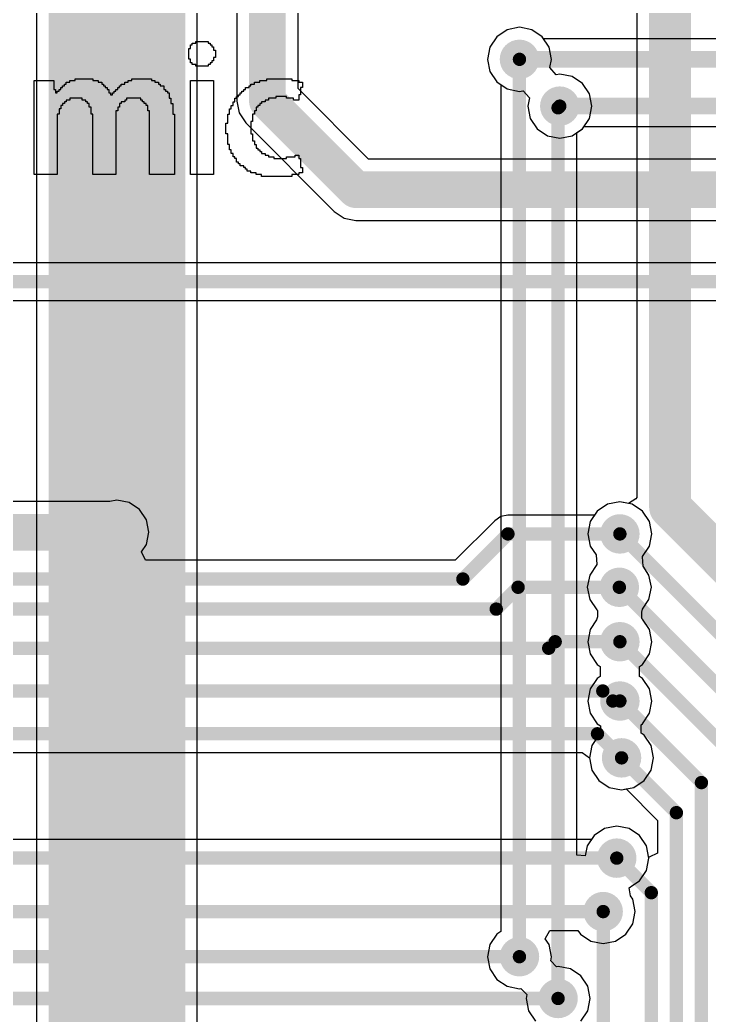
# Model space of a CAD drawing. Header units: millimetres. Extents: x -0.29 to 3.46, y -0.11 to 2.46.
# Drawn here: x 2.026 to 2.438, y 1.22 to 1.816 of the extents above; entities that cross this region are included whole.
import ezdxf

# ---------------------------------------------------------------- set-up
doc = ezdxf.new("R2010")
doc.units = ezdxf.units.MM
doc.header["$MEASUREMENT"] = 0
for name, color, linetype in [('BottomLayer', 5, 'Continuous'), ('TopLayer', 1, 'Continuous'), ('TopOverlay', 2, 'Continuous'), ('ViaHoleLayer', 16, 'Continuous')]:
    doc.layers.add(name, color=color, linetype=linetype)

msp = doc.modelspace()

# ---------------------------------------------------------------- hatches: boundary and pattern name
at = {"layer": 'BottomLayer'}
h = msp.add_hatch(color=5, dxfattribs=at)
edge = h.paths.add_edge_path()
edge.add_arc((2.32488, 1.792), 0.01181, 0, 360)
h = msp.add_hatch(color=5, dxfattribs=at)
edge = h.paths.add_edge_path()
edge.add_arc((2.349, 1.764), 0.01181, 0, 360)
h = msp.add_hatch(color=5, dxfattribs=at)
edge = h.paths.add_edge_path()
edge.add_arc((2.0839, 1.509), 0.01181, 0, 360)
h = msp.add_hatch(color=5, dxfattribs=at)
edge = h.paths.add_edge_path()
edge.add_arc((2.385, 1.508), 0.01181, 0, 360)
h = msp.add_hatch(color=5, dxfattribs=at)
edge = h.paths.add_edge_path()
edge.add_arc((2.38467, 1.47607), 0.01181, 0, 360)
h = msp.add_hatch(color=5, dxfattribs=at)
edge = h.paths.add_edge_path()
edge.add_arc((2.385, 1.44349), 0.01181, 0, 360)
h = msp.add_hatch(color=5, dxfattribs=at)
edge = h.paths.add_edge_path()
edge.add_arc((2.385, 1.408), 0.01181, 0, 360)
h = msp.add_hatch(color=5, dxfattribs=at)
edge = h.paths.add_edge_path()
edge.add_arc((2.386, 1.374), 0.01181, 0, 360)
h = msp.add_hatch(color=5, dxfattribs=at)
edge = h.paths.add_edge_path()
edge.add_arc((2.38313, 1.31399), 0.01181, 0, 360)
h = msp.add_hatch(color=5, dxfattribs=at)
edge = h.paths.add_edge_path()
edge.add_arc((2.375, 1.282), 0.01181, 0, 360)
h = msp.add_hatch(color=5, dxfattribs=at)
edge = h.paths.add_edge_path()
edge.add_arc((2.32488, 1.255), 0.01181, 0, 360)
h = msp.add_hatch(color=5, dxfattribs=at)
edge = h.paths.add_edge_path()
edge.add_arc((2.348, 1.23), 0.01181, 0, 360)
at = {"layer": 'TopLayer'}
msp.add_hatch(color=1, dxfattribs=at).paths.add_polyline_path([(2.043, 0.619), (2.12481, 0.619), (2.12481, 1.85), (2.043, 1.85)])
h = msp.add_hatch(color=1, dxfattribs=at)
edge = h.paths.add_edge_path()
edge.add_arc((2.32488, 1.792), 0.01181, 0, 360)
h = msp.add_hatch(color=1, dxfattribs=at)
edge = h.paths.add_edge_path()
edge.add_arc((2.349, 1.764), 0.01181, 0, 360)
h = msp.add_hatch(color=1, dxfattribs=at)
edge = h.paths.add_edge_path()
edge.add_arc((2.0839, 1.509), 0.01181, 0, 360)
h = msp.add_hatch(color=1, dxfattribs=at)
edge = h.paths.add_edge_path()
edge.add_arc((2.385, 1.508), 0.01181, 0, 360)
h = msp.add_hatch(color=1, dxfattribs=at)
edge = h.paths.add_edge_path()
edge.add_arc((2.38467, 1.47607), 0.01181, 0, 360)
h = msp.add_hatch(color=1, dxfattribs=at)
edge = h.paths.add_edge_path()
edge.add_arc((2.385, 1.44349), 0.01181, 0, 360)
h = msp.add_hatch(color=1, dxfattribs=at)
edge = h.paths.add_edge_path()
edge.add_arc((2.385, 1.408), 0.01181, 0, 360)
h = msp.add_hatch(color=1, dxfattribs=at)
edge = h.paths.add_edge_path()
edge.add_arc((2.386, 1.374), 0.01181, 0, 360)
h = msp.add_hatch(color=1, dxfattribs=at)
edge = h.paths.add_edge_path()
edge.add_arc((2.38313, 1.31399), 0.01181, 0, 360)
h = msp.add_hatch(color=1, dxfattribs=at)
edge = h.paths.add_edge_path()
edge.add_arc((2.375, 1.282), 0.01181, 0, 360)
h = msp.add_hatch(color=1, dxfattribs=at)
edge = h.paths.add_edge_path()
edge.add_arc((2.32488, 1.255), 0.01181, 0, 360)
h = msp.add_hatch(color=1, dxfattribs=at)
edge = h.paths.add_edge_path()
edge.add_arc((2.348, 1.23), 0.01181, 0, 360)
at = {"layer": 'ViaHoleLayer'}
h = msp.add_hatch(color=16, dxfattribs=at)
edge = h.paths.add_edge_path()
edge.add_arc((2.32488, 1.792), 0.00591, 0, 360)
h = msp.add_hatch(color=16, dxfattribs=at)
edge = h.paths.add_edge_path()
edge.add_arc((2.349, 1.764), 0.00591, 0, 360)
h = msp.add_hatch(color=16, dxfattribs=at)
edge = h.paths.add_edge_path()
edge.add_arc((2.0839, 1.509), 0.00591, 0, 360)
h = msp.add_hatch(color=16, dxfattribs=at)
edge = h.paths.add_edge_path()
edge.add_arc((2.385, 1.508), 0.00591, 0, 360)
h = msp.add_hatch(color=16, dxfattribs=at)
edge = h.paths.add_edge_path()
edge.add_arc((2.38467, 1.47607), 0.00591, 0, 360)
h = msp.add_hatch(color=16, dxfattribs=at)
edge = h.paths.add_edge_path()
edge.add_arc((2.385, 1.44349), 0.00591, 0, 360)
h = msp.add_hatch(color=16, dxfattribs=at)
edge = h.paths.add_edge_path()
edge.add_arc((2.385, 1.408), 0.00591, 0, 360)
h = msp.add_hatch(color=16, dxfattribs=at)
edge = h.paths.add_edge_path()
edge.add_arc((2.386, 1.374), 0.00591, 0, 360)
h = msp.add_hatch(color=16, dxfattribs=at)
edge = h.paths.add_edge_path()
edge.add_arc((2.38313, 1.31399), 0.00591, 0, 360)
h = msp.add_hatch(color=16, dxfattribs=at)
edge = h.paths.add_edge_path()
edge.add_arc((2.375, 1.282), 0.00591, 0, 360)
h = msp.add_hatch(color=16, dxfattribs=at)
edge = h.paths.add_edge_path()
edge.add_arc((2.32488, 1.255), 0.00591, 0, 360)
h = msp.add_hatch(color=16, dxfattribs=at)
edge = h.paths.add_edge_path()
edge.add_arc((2.348, 1.23), 0.00591, 0, 360)

# ---------------------------------------------------------------- linework, layer by layer
at = {"layer": 'BottomLayer'}
for p, q in [((2.19235, 1.7746), (2.19235, 1.847)), ((2.15565, 1.8394), (2.15565, 1.767)), ((2.32488, 1.81118), (2.31754, 1.80972)), ((2.33222, 1.80972), (2.32488, 1.81118)), ((2.31132, 1.80556), (2.30716, 1.79934)), ((2.31754, 1.80972), (2.31132, 1.80556)), ((2.33844, 1.80556), (2.33222, 1.80972)), ((2.33933, 1.80424), (2.33844, 1.80556)), ((2.30716, 1.79934), (2.3057, 1.792)), ((3.20352, 1.80424), (2.33933, 1.80424)), ((2.3057, 1.792), (2.30716, 1.78466)), ((2.30716, 1.78466), (2.31132, 1.77844)), ((2.31132, 1.77844), (2.31754, 1.77428)), ((2.2346, 1.73235), (2.19235, 1.7746)), ((2.31754, 1.77428), (2.32488, 1.77282)), ((2.32488, 1.77282), (2.32695, 1.77323)), ((2.32695, 1.77323), (2.32704, 1.77319)), ((2.32704, 1.77319), (2.3308, 1.7689)), ((2.3308, 1.7689), (2.32982, 1.764)), ((2.15565, 1.767), (2.15704, 1.75998)), ((2.32982, 1.764), (2.33128, 1.75666)), ((2.15704, 1.75998), (2.16102, 1.75402)), ((2.16102, 1.75402), (2.21402, 1.70102)), ((2.33128, 1.75666), (2.33544, 1.75044)), ((2.36256, 1.75044), (2.36345, 1.75176)), ((2.36345, 1.75176), (3.18193, 1.75176)), ((2.33544, 1.75044), (2.34166, 1.74628)), ((2.34166, 1.74628), (2.349, 1.74482)), ((2.349, 1.74482), (2.35634, 1.74628)), ((2.35634, 1.74628), (2.36256, 1.75044)), ((2.982, 1.73235), (2.2346, 1.73235)), ((2.21402, 1.70102), (2.21998, 1.69704)), ((2.21998, 1.69704), (2.227, 1.69565)), ((2.227, 1.69565), (2.9744, 1.69565)), ((2.704, 1.67022), (1.50843, 1.67022)), ((1.41532, 1.64778), (2.69935, 1.64778)), ((2.07974, 1.52735), (1.29116, 1.52735)), ((2.0839, 1.52818), (2.07974, 1.52735)), ((2.09124, 1.52672), (2.0839, 1.52818)), ((2.09746, 1.52256), (2.09124, 1.52672)), ((2.37766, 1.52572), (2.37144, 1.52156)), ((2.385, 1.52718), (2.37766, 1.52572)), ((2.39234, 1.52572), (2.385, 1.52718)), ((2.39856, 1.52156), (2.39234, 1.52572)), ((2.10162, 1.51634), (2.09746, 1.52256)), ((2.318, 1.51922), (2.31371, 1.51836)), ((2.36987, 1.51922), (2.318, 1.51922)), ((2.318, 1.51922), (2.318, 1.51922)), ((2.37144, 1.52156), (2.36987, 1.51922)), ((2.40272, 1.51534), (2.39856, 1.52156)), ((2.10308, 1.509), (2.10162, 1.51634)), ((2.31007, 1.51593), (2.28635, 1.49222)), ((2.31371, 1.51836), (2.31007, 1.51593)), ((2.31007, 1.51593), (2.31007, 1.51593)), ((2.40418, 1.508), (2.40272, 1.51534)), ((2.10162, 1.50166), (2.10308, 1.509)), ((2.40272, 1.50066), (2.40418, 1.508)), ((2.09865, 1.49722), (2.10162, 1.50166)), ((2.10095, 1.49222), (2.09865, 1.49722)), ((2.39856, 1.49444), (2.40272, 1.50066)), ((2.28635, 1.49222), (2.10095, 1.49222)), ((2.39849, 1.49439), (2.39856, 1.49444)), ((2.39889, 1.48865), (2.39849, 1.49439)), ((2.40239, 1.48341), (2.39889, 1.48865)), ((2.40385, 1.47607), (2.40239, 1.48341)), ((2.40239, 1.46873), (2.40385, 1.47607)), ((2.39859, 1.46304), (2.40239, 1.46873)), ((2.39805, 1.46123), (2.39859, 1.46304)), ((2.39805, 1.45739), (2.39805, 1.46123)), ((2.39856, 1.45705), (2.39805, 1.45739)), ((2.40272, 1.45083), (2.39856, 1.45705)), ((2.40418, 1.44349), (2.40272, 1.45083)), ((2.40272, 1.43615), (2.40418, 1.44349)), ((2.39856, 1.42992), (2.40272, 1.43615)), ((2.3968, 1.42875), (2.39856, 1.42992)), ((2.3968, 1.42274), (2.3968, 1.42875)), ((2.39856, 1.42156), (2.3968, 1.42274)), ((2.40272, 1.41534), (2.39856, 1.42156)), ((2.40418, 1.408), (2.40272, 1.41534)), ((2.40272, 1.40066), (2.40418, 1.408)), ((2.39856, 1.39444), (2.40272, 1.40066)), ((2.39766, 1.39383), (2.39856, 1.39444)), ((2.39766, 1.38883), (2.39766, 1.39383)), ((2.39956, 1.38756), (2.39766, 1.38883)), ((2.40372, 1.38134), (2.39956, 1.38756)), ((0.69513, 1.37719), (2.36236, 1.37719)), ((2.36236, 1.37719), (2.36682, 1.374)), ((2.40518, 1.374), (2.40372, 1.38134)), ((2.36682, 1.374), (2.36828, 1.36666)), ((2.40372, 1.36666), (2.40518, 1.374)), ((2.36828, 1.36666), (2.37244, 1.36044)), ((2.39956, 1.36044), (2.40372, 1.36666)), ((2.37244, 1.36044), (2.37866, 1.35628)), ((2.39334, 1.35628), (2.39956, 1.36044)), ((2.37866, 1.35628), (2.386, 1.35482)), ((2.386, 1.35482), (2.39334, 1.35628)), ((2.37579, 1.33171), (2.36957, 1.32755)), ((2.38313, 1.33317), (2.37579, 1.33171)), ((2.39047, 1.33171), (2.38313, 1.33317)), ((2.39669, 1.32755), (2.39047, 1.33171)), ((2.368, 1.3252), (0.71743, 1.3252)), ((2.36957, 1.32755), (2.368, 1.3252)), ((2.40085, 1.32133), (2.39669, 1.32755)), ((2.40231, 1.31399), (2.40085, 1.32133)), ((2.40085, 1.30665), (2.40231, 1.31399)), ((2.39669, 1.30043), (2.40085, 1.30665)), ((2.39267, 1.29774), (2.39669, 1.30043)), ((2.39047, 1.29627), (2.39267, 1.29774)), ((2.39138, 1.29135), (2.39047, 1.29627)), ((2.39272, 1.28934), (2.39138, 1.29135)), ((2.39418, 1.282), (2.39272, 1.28934)), ((2.39272, 1.27466), (2.39418, 1.282)), ((2.38856, 1.26844), (2.39272, 1.27466)), ((2.3403, 1.26578), (2.34297, 1.27078)), ((2.34297, 1.27078), (2.35987, 1.27078)), ((2.35987, 1.27078), (2.36144, 1.26844)), ((2.3426, 1.26234), (2.3403, 1.26578)), ((2.36144, 1.26844), (2.36766, 1.26428)), ((2.36766, 1.26428), (2.375, 1.26282)), ((2.375, 1.26282), (2.38234, 1.26428)), ((2.38234, 1.26428), (2.38856, 1.26844)), ((2.34406, 1.255), (2.3426, 1.26234)), ((2.34357, 1.25254), (2.34406, 1.255)), ((2.34711, 1.249), (2.34357, 1.25254)), ((2.348, 1.24918), (2.34711, 1.249)), ((2.35534, 1.24772), (2.348, 1.24918)), ((2.36156, 1.24356), (2.35534, 1.24772)), ((2.36572, 1.23734), (2.36156, 1.24356)), ((2.36718, 1.23), (2.36572, 1.23734)), ((2.36572, 1.22266), (2.36718, 1.23)), ((2.36156, 1.21644), (2.36572, 1.22266))]:
    msp.add_line(p, q, dxfattribs=at)
for points, const_width in [([(2.174, 1.767), (2.174, 1.847)], 0.022), ([(2.32488, 1.792), (3.20352, 1.792)], 0.01), ([(2.174, 1.767), (2.227, 1.714)], 0.022), ([(2.349, 1.764), (3.187, 1.764)], 0.01), ([(2.227, 1.714), (2.982, 1.714)], 0.022), ([(1.382, 1.659), (2.704, 1.659)], 0.008), ([(1.287, 1.509), (2.0839, 1.509)], 0.022), ([(2.291, 1.481), (2.318, 1.508)], 0.008), ([(2.318, 1.508), (2.385, 1.508)], 0.008), ([(0.376, 1.481), (2.291, 1.481)], 0.008), ([(2.311, 1.463), (2.32407, 1.47607)], 0.008), ([(2.32407, 1.47607), (2.38467, 1.47607)], 0.008), ([(0.63949, 1.463), (2.311, 1.463)], 0.008), ([(2.34238, 1.43959), (2.34627, 1.44349)], 0.008), ([(2.34627, 1.44349), (2.385, 1.44349)], 0.008), ([(0.67238, 1.43959), (2.34238, 1.43959)], 0.008), ([(0.67238, 1.414), (2.37477, 1.414)], 0.008), ([(2.37477, 1.414), (2.38077, 1.408)], 0.008), ([(2.38077, 1.408), (2.385, 1.408)], 0.008), ([(0.67238, 1.38841), (2.37159, 1.38841)], 0.008), ([(2.37159, 1.38841), (2.386, 1.374)], 0.008), ([(0.7023, 1.31399), (2.38313, 1.31399)], 0.008), ([(0.727, 1.282), (2.375, 1.282)], 0.008), ([(0.74981, 1.255), (2.32488, 1.255)], 0.008), ([(0.773, 1.23), (2.348, 1.23)], 0.008)]:
    msp.add_lwpolyline(points, dxfattribs=dict(at, const_width=const_width))
for points, const_width in [([(2.32238, 1.792, 1), (2.32738, 1.792, 1)], 0.005), ([(2.1685, 1.767, 1), (2.1795, 1.767, 1)], 0.011), ([(2.1685, 1.767, 1), (2.1795, 1.767, 1)], 0.011), ([(2.3465, 1.764, 1), (2.3515, 1.764, 1)], 0.005), ([(2.2215, 1.714, 1), (2.2325, 1.714, 1)], 0.011), ([(2.2215, 1.714, 1), (2.2325, 1.714, 1)], 0.011), ([(2.0784, 1.509, 1), (2.0894, 1.509, 1)], 0.011), ([(2.316, 1.508, 1), (2.32, 1.508, 1)], 0.004), ([(2.316, 1.508, 1), (2.32, 1.508, 1)], 0.004), ([(2.383, 1.508, 1), (2.387, 1.508, 1)], 0.004), ([(2.289, 1.481, 1), (2.293, 1.481, 1)], 0.004), ([(2.289, 1.481, 1), (2.293, 1.481, 1)], 0.004), ([(2.32207, 1.47607, 1), (2.32607, 1.47607, 1)], 0.004), ([(2.32207, 1.47607, 1), (2.32607, 1.47607, 1)], 0.004), ([(2.38267, 1.47607, 1), (2.38667, 1.47607, 1)], 0.004), ([(2.309, 1.463, 1), (2.313, 1.463, 1)], 0.004), ([(2.309, 1.463, 1), (2.313, 1.463, 1)], 0.004), ([(2.34427, 1.44349, 1), (2.34827, 1.44349, 1)], 0.004), ([(2.34427, 1.44349, 1), (2.34827, 1.44349, 1)], 0.004), ([(2.383, 1.44349, 1), (2.387, 1.44349, 1)], 0.004), ([(2.34038, 1.43959, 1), (2.34438, 1.43959, 1)], 0.004), ([(2.34038, 1.43959, 1), (2.34438, 1.43959, 1)], 0.004), ([(2.37277, 1.414, 1), (2.37677, 1.414, 1)], 0.004), ([(2.37277, 1.414, 1), (2.37677, 1.414, 1)], 0.004), ([(2.37877, 1.408, 1), (2.38277, 1.408, 1)], 0.004), ([(2.37877, 1.408, 1), (2.38277, 1.408, 1)], 0.004), ([(2.383, 1.408, 1), (2.387, 1.408, 1)], 0.004), ([(2.36959, 1.38841, 1), (2.37359, 1.38841, 1)], 0.004), ([(2.36959, 1.38841, 1), (2.37359, 1.38841, 1)], 0.004), ([(2.384, 1.374, 1), (2.388, 1.374, 1)], 0.004), ([(2.38113, 1.31399, 1), (2.38513, 1.31399, 1)], 0.004), ([(2.373, 1.282, 1), (2.377, 1.282, 1)], 0.004), ([(2.32288, 1.255, 1), (2.32688, 1.255, 1)], 0.004), ([(2.346, 1.23, 1), (2.35, 1.23, 1)], 0.004)]:
    msp.add_lwpolyline(points, format="xyb", close=True, dxfattribs=dict(at, const_width=const_width))
at = {"layer": 'TopLayer'}
for p, q in [((2.39512, 1.88476), (2.39512, 1.52988)), ((2.03586, 1.85), (2.03586, 0.65714)), ((2.13195, 0.927), (2.13195, 1.85)), ((2.32488, 1.81118), (2.31754, 1.80972)), ((2.33222, 1.80972), (2.32488, 1.81118)), ((2.31132, 1.80556), (2.30716, 1.79934)), ((2.31754, 1.80972), (2.31132, 1.80556)), ((2.33844, 1.80556), (2.33222, 1.80972)), ((2.3426, 1.79934), (2.33844, 1.80556)), ((2.30716, 1.79934), (2.3057, 1.792)), ((2.34406, 1.792), (2.3426, 1.79934)), ((2.3057, 1.792), (2.30716, 1.78466)), ((2.34309, 1.7871), (2.34406, 1.792)), ((2.34684, 1.78281), (2.34309, 1.7871)), ((2.30716, 1.78466), (2.31132, 1.77844)), ((2.34693, 1.78277), (2.34684, 1.78281)), ((2.349, 1.78318), (2.34693, 1.78277)), ((2.35634, 1.78172), (2.349, 1.78318)), ((2.36256, 1.77756), (2.35634, 1.78172)), ((2.31132, 1.77844), (2.31367, 1.77687)), ((2.31367, 1.77687), (2.31367, 1.27013)), ((2.36672, 1.77134), (2.36256, 1.77756)), ((2.36818, 1.764), (2.36672, 1.77134)), ((2.36672, 1.75666), (2.36818, 1.764)), ((2.36256, 1.75044), (2.36672, 1.75666)), ((2.35922, 1.7482), (2.36256, 1.75044)), ((2.35922, 1.31581), (2.35922, 1.7482)), ((2.37766, 1.52572), (2.37144, 1.52156)), ((2.385, 1.52718), (2.37766, 1.52572)), ((2.39012, 1.52616), (2.385, 1.52718)), ((2.39458, 1.52907), (2.39012, 1.52616)), ((2.39512, 1.52988), (2.39458, 1.52907)), ((2.37144, 1.52156), (2.36728, 1.51534)), ((2.36728, 1.51534), (2.36582, 1.508)), ((2.36582, 1.508), (2.36728, 1.50066)), ((2.36728, 1.50066), (2.37078, 1.49542)), ((2.37078, 1.49542), (2.37118, 1.48968)), ((2.37111, 1.48963), (2.36695, 1.48341)), ((2.37118, 1.48968), (2.37111, 1.48963)), ((2.36695, 1.48341), (2.36549, 1.47607)), ((2.36549, 1.47607), (2.36695, 1.46873)), ((2.36695, 1.46873), (2.37111, 1.46251)), ((2.37111, 1.46251), (2.37162, 1.46217)), ((2.37162, 1.46217), (2.37162, 1.45833)), ((2.37108, 1.45651), (2.36728, 1.45083)), ((2.37162, 1.45833), (2.37108, 1.45651)), ((2.36728, 1.45083), (2.36582, 1.44349)), ((2.36582, 1.44349), (2.36728, 1.43615)), ((2.36728, 1.43615), (2.37144, 1.42992)), ((2.37144, 1.42992), (2.3732, 1.42875)), ((2.3732, 1.42875), (2.3732, 1.42274)), ((2.37144, 1.42156), (2.36728, 1.41534)), ((2.3732, 1.42274), (2.37144, 1.42156)), ((2.36728, 1.41534), (2.36582, 1.408)), ((2.36582, 1.408), (2.36728, 1.40066)), ((2.36728, 1.40066), (2.37144, 1.39444)), ((2.37144, 1.39444), (2.37334, 1.39317)), ((2.37334, 1.38817), (2.37244, 1.38756)), ((2.37334, 1.39317), (2.37334, 1.38817)), ((2.37244, 1.38756), (2.36828, 1.38134)), ((2.36828, 1.38134), (2.36682, 1.374)), ((2.36682, 1.374), (2.36828, 1.36666)), ((2.36828, 1.36666), (2.37244, 1.36044)), ((2.37244, 1.36044), (2.37866, 1.35628)), ((2.37866, 1.35628), (2.386, 1.35482)), ((2.386, 1.35482), (2.38877, 1.35537)), ((2.38877, 1.35537), (2.4076, 1.33654)), ((2.4076, 1.33654), (2.4076, 1.31703)), ((2.37579, 1.33171), (2.36957, 1.32755)), ((2.38313, 1.33317), (2.37579, 1.33171)), ((2.39047, 1.33171), (2.38313, 1.33317)), ((2.39669, 1.32755), (2.39047, 1.33171)), ((2.36957, 1.32755), (2.36541, 1.32133)), ((2.40085, 1.32133), (2.39669, 1.32755)), ((2.36541, 1.32133), (2.36422, 1.31532)), ((2.4021, 1.31505), (2.40085, 1.32133)), ((2.4076, 1.31703), (2.4026, 1.31465)), ((2.36422, 1.31532), (2.35922, 1.31581)), ((2.4026, 1.31465), (2.4021, 1.31505)), ((2.31132, 1.26856), (2.30716, 1.26234)), ((2.31367, 1.27013), (2.31132, 1.26856)), ((2.30716, 1.26234), (2.3057, 1.255)), ((2.3057, 1.255), (2.30716, 1.24766)), ((2.30716, 1.24766), (2.31132, 1.24144)), ((2.31132, 1.24144), (2.31754, 1.23728)), ((2.31754, 1.23728), (2.32488, 1.23582)), ((2.32488, 1.23582), (2.32577, 1.236)), ((2.32577, 1.236), (2.32931, 1.23246)), ((2.32931, 1.23246), (2.32882, 1.23)), ((2.32882, 1.23), (2.33028, 1.22266)), ((2.33028, 1.22266), (2.33444, 1.21644))]:
    msp.add_line(p, q, dxfattribs=at)
for points, const_width in [([(2.415, 1.524), (2.415, 1.893)], 0.025), ([(2.32488, 1.255), (2.32488, 1.792)], 0.008), ([(2.348, 1.763), (2.349, 1.764)], 0.008), ([(2.348, 1.23), (2.348, 1.763)], 0.008), ([(2.415, 1.524), (2.49895, 1.44005)], 0.025), ([(2.385, 1.508), (2.48818, 1.40482)], 0.008), ([(2.38467, 1.47607), (2.38468, 1.47607)], 0.008), ([(2.38468, 1.47607), (2.46469, 1.39606)], 0.008), ([(2.385, 1.44349), (2.44969, 1.3788)], 0.008), ([(2.385, 1.408), (2.43381, 1.35919)], 0.008), ([(2.386, 1.374), (2.41881, 1.34119)], 0.008), ([(2.43381, 1.17619), (2.43381, 1.35919)], 0.008), ([(2.41881, 1.15593), (2.41881, 1.34119)], 0.008), ([(2.38313, 1.31399), (2.40381, 1.29331)], 0.008), ([(2.40381, 1.138), (2.40381, 1.29331)], 0.008), ([(2.375, 1.131), (2.375, 1.282)], 0.008)]:
    msp.add_lwpolyline(points, dxfattribs=dict(at, const_width=const_width))
for points, const_width in [([(2.32288, 1.792, 1), (2.32688, 1.792, 1)], 0.004), ([(2.346, 1.763, 1), (2.35, 1.763, 1)], 0.004), ([(2.346, 1.763, 1), (2.35, 1.763, 1)], 0.004), ([(2.347, 1.764, 1), (2.351, 1.764, 1)], 0.004), ([(2.40875, 1.524, 1), (2.42125, 1.524, 1)], 0.0125), ([(2.40875, 1.524, 1), (2.42125, 1.524, 1)], 0.0125), ([(2.383, 1.508, 1), (2.387, 1.508, 1)], 0.004), ([(2.38267, 1.47607, 1), (2.38667, 1.47607, 1)], 0.004), ([(2.38268, 1.47607, 1), (2.38668, 1.47607, 1)], 0.004), ([(2.38268, 1.47607, 1), (2.38668, 1.47607, 1)], 0.004), ([(2.383, 1.44349, 1), (2.387, 1.44349, 1)], 0.004), ([(2.383, 1.408, 1), (2.387, 1.408, 1)], 0.004), ([(2.384, 1.374, 1), (2.388, 1.374, 1)], 0.004), ([(2.43181, 1.35919, 1), (2.43581, 1.35919, 1)], 0.004), ([(2.43181, 1.35919, 1), (2.43581, 1.35919, 1)], 0.004), ([(2.41681, 1.34119, 1), (2.42081, 1.34119, 1)], 0.004), ([(2.41681, 1.34119, 1), (2.42081, 1.34119, 1)], 0.004), ([(2.38113, 1.31399, 1), (2.38513, 1.31399, 1)], 0.004), ([(2.40181, 1.29331, 1), (2.40581, 1.29331, 1)], 0.004), ([(2.40181, 1.29331, 1), (2.40581, 1.29331, 1)], 0.004), ([(2.373, 1.282, 1), (2.377, 1.282, 1)], 0.004), ([(2.32288, 1.255, 1), (2.32688, 1.255, 1)], 0.004), ([(2.346, 1.23, 1), (2.35, 1.23, 1)], 0.004)]:
    msp.add_lwpolyline(points, format="xyb", close=True, dxfattribs=dict(at, const_width=const_width))
at = {"layer": 'TopOverlay'}
for p, q in [((2.12794, 1.79846), (2.12794, 1.80059)), ((2.12794, 1.80059), (2.129, 1.80059)), ((2.129, 1.80059), (2.129, 1.80165)), ((2.129, 1.80165), (2.13112, 1.80165)), ((2.13112, 1.80165), (2.13112, 1.80272)), ((2.13112, 1.80272), (2.13856, 1.80272)), ((2.13856, 1.80272), (2.13856, 1.80165)), ((2.13856, 1.80165), (2.13963, 1.80165)), ((2.13963, 1.80165), (2.13963, 1.80059)), ((2.13963, 1.80059), (2.14069, 1.80059)), ((2.14069, 1.80059), (2.14069, 1.79953)), ((2.14069, 1.79953), (2.14175, 1.79953)), ((2.14175, 1.79953), (2.14175, 1.7974)), ((2.12687, 1.79209), (2.12687, 1.79846)), ((2.12687, 1.79846), (2.12794, 1.79846)), ((2.14175, 1.7974), (2.14282, 1.7974)), ((2.14282, 1.79315), (2.14175, 1.79315)), ((2.14175, 1.79315), (2.14175, 1.79102)), ((2.14282, 1.7974), (2.14282, 1.79315)), ((2.12794, 1.79209), (2.12687, 1.79209)), ((2.12794, 1.78996), (2.12794, 1.79209)), ((2.129, 1.78996), (2.12794, 1.78996)), ((2.129, 1.7889), (2.129, 1.78996)), ((2.13112, 1.7889), (2.129, 1.7889)), ((2.13112, 1.78784), (2.13112, 1.7889)), ((2.13644, 1.78784), (2.13112, 1.78784)), ((2.1375, 1.78784), (2.13644, 1.78784)), ((2.13856, 1.78784), (2.1375, 1.78784)), ((2.13963, 1.7889), (2.13856, 1.7889)), ((2.13856, 1.7889), (2.13856, 1.78784)), ((2.14069, 1.78996), (2.13963, 1.78996)), ((2.13963, 1.78996), (2.13963, 1.7889)), ((2.14175, 1.79102), (2.14069, 1.79102)), ((2.14069, 1.79102), (2.14069, 1.78996)), ((2.0344, 1.76445), (2.0344, 1.77933)), ((2.0344, 1.77933), (2.04609, 1.77933)), ((2.04609, 1.77933), (2.04609, 1.77402)), ((2.05035, 1.77402), (2.05035, 1.77508)), ((2.05035, 1.77508), (2.05141, 1.77508)), ((2.05141, 1.77508), (2.05141, 1.77614)), ((2.05141, 1.77614), (2.05247, 1.77614)), ((2.05247, 1.77614), (2.05247, 1.77721)), ((2.05247, 1.77721), (2.05353, 1.77721)), ((2.05353, 1.77721), (2.05353, 1.77827)), ((2.05353, 1.77827), (2.05566, 1.77827)), ((2.05566, 1.77827), (2.05566, 1.77933)), ((2.05566, 1.77933), (2.05885, 1.77933)), ((2.05885, 1.77933), (2.05885, 1.7804)), ((2.05885, 1.7804), (2.06948, 1.7804)), ((2.06948, 1.7804), (2.06948, 1.77933)), ((2.06948, 1.77933), (2.07267, 1.77933)), ((2.07267, 1.77933), (2.07267, 1.77827)), ((2.07267, 1.77827), (2.07479, 1.77827)), ((2.07479, 1.77827), (2.07479, 1.77721)), ((2.07479, 1.77721), (2.07585, 1.77721)), ((2.07585, 1.77721), (2.07585, 1.77614)), ((2.07585, 1.77614), (2.07692, 1.77614)), ((2.07692, 1.77614), (2.07692, 1.77508)), ((2.07692, 1.77508), (2.07798, 1.77508)), ((2.07798, 1.77508), (2.07798, 1.77402)), ((2.08436, 1.77402), (2.08436, 1.77508)), ((2.08436, 1.77508), (2.08542, 1.77508)), ((2.08542, 1.77508), (2.08542, 1.77614)), ((2.08542, 1.77614), (2.08648, 1.77614)), ((2.08648, 1.77614), (2.08648, 1.77721)), ((2.08648, 1.77721), (2.08861, 1.77721)), ((2.08861, 1.77721), (2.08861, 1.77827)), ((2.08861, 1.77827), (2.09073, 1.77827)), ((2.09073, 1.77827), (2.09073, 1.77933)), ((2.09073, 1.77933), (2.09286, 1.77933)), ((2.09286, 1.77933), (2.09286, 1.7804)), ((2.09286, 1.7804), (2.10455, 1.7804)), ((2.10455, 1.7804), (2.10455, 1.77933)), ((2.10455, 1.77933), (2.10668, 1.77933)), ((2.10668, 1.77933), (2.10668, 1.77827)), ((2.10668, 1.77827), (2.1088, 1.77827)), ((2.1088, 1.77827), (2.1088, 1.77721)), ((2.1088, 1.77721), (2.10987, 1.77721)), ((2.10987, 1.77721), (2.10987, 1.77614)), ((2.10987, 1.77614), (2.11199, 1.77614)), ((2.11199, 1.77614), (2.11199, 1.77402)), ((2.12794, 1.723), (2.12794, 1.77933)), ((2.12794, 1.77933), (2.14175, 1.77933)), ((2.14175, 1.77933), (2.14175, 1.77083)), ((2.16089, 1.77402), (2.16089, 1.77508)), ((2.16089, 1.77508), (2.16301, 1.77508)), ((2.16301, 1.77508), (2.16301, 1.77614)), ((2.16301, 1.77614), (2.16407, 1.77614)), ((2.16407, 1.77614), (2.16407, 1.77721)), ((2.16407, 1.77721), (2.1662, 1.77721)), ((2.1662, 1.77721), (2.1662, 1.77827)), ((2.1662, 1.77827), (2.16939, 1.77827)), ((2.16939, 1.77827), (2.16939, 1.77933)), ((2.16939, 1.77933), (2.17364, 1.77933)), ((2.17364, 1.77933), (2.17364, 1.7804)), ((2.17364, 1.7804), (2.18852, 1.7804)), ((2.18852, 1.7804), (2.18852, 1.77933)), ((2.18852, 1.77933), (2.19277, 1.77933)), ((2.19277, 1.77933), (2.19277, 1.77827)), ((2.19277, 1.77827), (2.1949, 1.77827)), ((2.1949, 1.77508), (2.19383, 1.77508)), ((2.19383, 1.77508), (2.19383, 1.77083)), ((2.1949, 1.77827), (2.1949, 1.77508)), ((2.04609, 1.77402), (2.04716, 1.77402)), ((2.04716, 1.77402), (2.04716, 1.77189)), ((2.04716, 1.77189), (2.04822, 1.77189)), ((2.04822, 1.77189), (2.04822, 1.77296)), ((2.04822, 1.77296), (2.04928, 1.77296)), ((2.04928, 1.77296), (2.04928, 1.77402)), ((2.04928, 1.77402), (2.05035, 1.77402)), ((2.07798, 1.77402), (2.07904, 1.77402)), ((2.07904, 1.77402), (2.07904, 1.77189)), ((2.07904, 1.77189), (2.08011, 1.77189)), ((2.08011, 1.77189), (2.08011, 1.77083)), ((2.08011, 1.77083), (2.08117, 1.77083)), ((2.08117, 1.77083), (2.08117, 1.77189)), ((2.08117, 1.77189), (2.08223, 1.77189)), ((2.08223, 1.77189), (2.08223, 1.77296)), ((2.08223, 1.77296), (2.08329, 1.77296)), ((2.08329, 1.77296), (2.08329, 1.77402)), ((2.08329, 1.77402), (2.08436, 1.77402)), ((2.11199, 1.77402), (2.11306, 1.77402)), ((2.11306, 1.77402), (2.11306, 1.77296)), ((2.11306, 1.77296), (2.11412, 1.77296)), ((2.11412, 1.77296), (2.11412, 1.77189)), ((2.11412, 1.77189), (2.11518, 1.77189)), ((2.11518, 1.77189), (2.11518, 1.7687)), ((2.14175, 1.77083), (2.14175, 1.76977)), ((2.14175, 1.76977), (2.14175, 1.723)), ((2.15557, 1.7687), (2.15557, 1.76977)), ((2.15557, 1.76977), (2.15663, 1.76977)), ((2.15663, 1.76977), (2.15663, 1.77083)), ((2.15663, 1.77083), (2.1577, 1.77083)), ((2.1577, 1.77083), (2.1577, 1.77189)), ((2.1577, 1.77189), (2.15876, 1.77189)), ((2.15876, 1.77189), (2.15876, 1.77296)), ((2.15876, 1.77296), (2.15982, 1.77296)), ((2.15982, 1.77296), (2.15982, 1.77402)), ((2.15982, 1.77402), (2.16089, 1.77402)), ((2.18002, 1.76977), (2.17895, 1.76977)), ((2.17895, 1.76977), (2.17895, 1.7687)), ((2.18108, 1.76977), (2.18002, 1.76977)), ((2.18533, 1.76977), (2.18108, 1.76977)), ((2.18533, 1.7687), (2.18533, 1.76977)), ((2.19383, 1.77083), (2.19277, 1.77083)), ((2.19277, 1.77083), (2.19277, 1.76764)), ((2.0344, 1.76339), (2.0344, 1.76445)), ((2.0344, 1.723), (2.0344, 1.76339)), ((2.05141, 1.76445), (2.05035, 1.76445)), ((2.05035, 1.76445), (2.05035, 1.76233)), ((2.05247, 1.76552), (2.05141, 1.76552)), ((2.05141, 1.76552), (2.05141, 1.76445)), ((2.05353, 1.76658), (2.05247, 1.76658)), ((2.05247, 1.76658), (2.05247, 1.76552)), ((2.05566, 1.76764), (2.05353, 1.76764)), ((2.05353, 1.76764), (2.05353, 1.76658)), ((2.0631, 1.7687), (2.05566, 1.7687)), ((2.05566, 1.7687), (2.05566, 1.76764)), ((2.0631, 1.76764), (2.0631, 1.7687)), ((2.06523, 1.76764), (2.0631, 1.76764)), ((2.06523, 1.76658), (2.06523, 1.76764)), ((2.06629, 1.76658), (2.06523, 1.76658)), ((2.06629, 1.76552), (2.06629, 1.76658)), ((2.06735, 1.76552), (2.06629, 1.76552)), ((2.06735, 1.76339), (2.06735, 1.76552)), ((2.06841, 1.76339), (2.06735, 1.76339)), ((2.06841, 1.75914), (2.06841, 1.76339)), ((2.08542, 1.76339), (2.08436, 1.76339)), ((2.08436, 1.76339), (2.08436, 1.76126)), ((2.08648, 1.76552), (2.08542, 1.76552)), ((2.08542, 1.76552), (2.08542, 1.76339)), ((2.08861, 1.76658), (2.08648, 1.76658)), ((2.08648, 1.76658), (2.08648, 1.76552)), ((2.08967, 1.76764), (2.08861, 1.76764)), ((2.08861, 1.76764), (2.08861, 1.76658)), ((2.09817, 1.7687), (2.08967, 1.7687)), ((2.08967, 1.7687), (2.08967, 1.76764)), ((2.09817, 1.76764), (2.09817, 1.7687)), ((2.09924, 1.76764), (2.09817, 1.76764)), ((2.09924, 1.76658), (2.09924, 1.76764)), ((2.1003, 1.76658), (2.09924, 1.76658)), ((2.1003, 1.76552), (2.1003, 1.76658)), ((2.10136, 1.76552), (2.1003, 1.76552)), ((2.10136, 1.76445), (2.10136, 1.76552)), ((2.10243, 1.76445), (2.10136, 1.76445)), ((2.10243, 1.76126), (2.10243, 1.76445)), ((2.11518, 1.7687), (2.11624, 1.7687)), ((2.11624, 1.7687), (2.11624, 1.76552)), ((2.11624, 1.76552), (2.11731, 1.76552)), ((2.11731, 1.76552), (2.11731, 1.75914)), ((2.15238, 1.76233), (2.15238, 1.76445)), ((2.15238, 1.76445), (2.15344, 1.76445)), ((2.15344, 1.76445), (2.15344, 1.76658)), ((2.15344, 1.76658), (2.15451, 1.76658)), ((2.15451, 1.76658), (2.15451, 1.7687)), ((2.15451, 1.7687), (2.15557, 1.7687)), ((2.16833, 1.76339), (2.16726, 1.76339)), ((2.16726, 1.76339), (2.16726, 1.76126)), ((2.16939, 1.76445), (2.16833, 1.76445)), ((2.16833, 1.76445), (2.16833, 1.76339)), ((2.17045, 1.76552), (2.16939, 1.76552)), ((2.16939, 1.76552), (2.16939, 1.76445)), ((2.17258, 1.76658), (2.17045, 1.76658)), ((2.17045, 1.76658), (2.17045, 1.76552)), ((2.1747, 1.76764), (2.17258, 1.76764)), ((2.17258, 1.76764), (2.17258, 1.76658)), ((2.17895, 1.7687), (2.1747, 1.7687)), ((2.1747, 1.7687), (2.1747, 1.76764)), ((2.18958, 1.7687), (2.18533, 1.7687)), ((2.18958, 1.76764), (2.18958, 1.7687)), ((2.19277, 1.76764), (2.18958, 1.76764)), ((2.04928, 1.75914), (2.04822, 1.75914)), ((2.04822, 1.75914), (2.04822, 1.723)), ((2.05035, 1.76233), (2.04928, 1.76233)), ((2.04928, 1.76233), (2.04928, 1.75914)), ((2.06948, 1.75914), (2.06841, 1.75914)), ((2.06948, 1.723), (2.06948, 1.75914)), ((2.08436, 1.76126), (2.08329, 1.76126)), ((2.08329, 1.76126), (2.08329, 1.723)), ((2.10349, 1.76126), (2.10243, 1.76126)), ((2.10349, 1.723), (2.10349, 1.76126)), ((2.11731, 1.75914), (2.11837, 1.75914)), ((2.11837, 1.75914), (2.11837, 1.723)), ((2.15026, 1.75382), (2.15026, 1.75914)), ((2.15026, 1.75914), (2.15132, 1.75914)), ((2.15132, 1.75914), (2.15132, 1.76233)), ((2.15132, 1.76233), (2.15238, 1.76233)), ((2.1662, 1.75914), (2.16514, 1.75914)), ((2.16514, 1.75914), (2.16514, 1.75489)), ((2.16726, 1.76126), (2.1662, 1.76126)), ((2.1662, 1.76126), (2.1662, 1.75914)), ((2.14919, 1.74745), (2.14919, 1.75382)), ((2.14919, 1.75382), (2.15026, 1.75382)), ((2.16514, 1.75489), (2.16407, 1.75489)), ((2.16407, 1.75489), (2.16407, 1.74745)), ((2.15026, 1.74745), (2.14919, 1.74745)), ((2.15026, 1.74107), (2.15026, 1.74745)), ((2.16407, 1.74745), (2.16514, 1.74745)), ((2.16514, 1.74745), (2.16514, 1.74319)), ((2.15132, 1.74107), (2.15026, 1.74107)), ((2.15132, 1.73788), (2.15132, 1.74107)), ((2.16514, 1.74319), (2.1662, 1.74319)), ((2.1662, 1.74319), (2.1662, 1.74107)), ((2.1662, 1.74107), (2.16726, 1.74107)), ((2.16726, 1.74107), (2.16726, 1.73894)), ((2.15238, 1.73788), (2.15132, 1.73788)), ((2.15238, 1.73575), (2.15238, 1.73788)), ((2.15344, 1.73575), (2.15238, 1.73575)), ((2.15344, 1.73363), (2.15344, 1.73575)), ((2.15451, 1.73363), (2.15344, 1.73363)), ((2.15451, 1.73257), (2.15451, 1.73363)), ((2.16726, 1.73894), (2.16833, 1.73894)), ((2.16833, 1.73894), (2.16833, 1.73788)), ((2.16833, 1.73788), (2.16939, 1.73788)), ((2.16939, 1.73788), (2.16939, 1.73682)), ((2.16939, 1.73682), (2.17045, 1.73682)), ((2.17045, 1.73682), (2.17045, 1.73575)), ((2.17045, 1.73575), (2.17258, 1.73575)), ((2.17258, 1.73575), (2.17258, 1.73469)), ((2.17258, 1.73469), (2.1747, 1.73469)), ((2.1747, 1.73469), (2.1747, 1.73363)), ((2.1747, 1.73363), (2.17789, 1.73363)), ((2.17789, 1.73363), (2.17789, 1.73257)), ((2.18533, 1.73257), (2.18533, 1.73363)), ((2.18533, 1.73363), (2.19065, 1.73363)), ((2.19065, 1.73363), (2.19065, 1.73469)), ((2.19065, 1.73469), (2.19277, 1.73469)), ((2.19277, 1.73469), (2.19277, 1.73257)), ((2.15557, 1.73257), (2.15451, 1.73257)), ((2.15557, 1.73044), (2.15557, 1.73257)), ((2.15663, 1.73044), (2.15557, 1.73044)), ((2.15663, 1.72938), (2.15663, 1.73044)), ((2.1577, 1.72938), (2.15663, 1.72938)), ((2.1577, 1.72831), (2.1577, 1.72938)), ((2.15982, 1.72831), (2.1577, 1.72831)), ((2.15982, 1.72725), (2.15982, 1.72831)), ((2.16089, 1.72725), (2.15982, 1.72725)), ((2.16089, 1.72619), (2.16089, 1.72725)), ((2.17789, 1.73257), (2.18533, 1.73257)), ((2.19277, 1.73257), (2.19383, 1.73257)), ((2.19383, 1.73257), (2.19383, 1.72725)), ((2.19383, 1.72725), (2.1949, 1.72725)), ((2.1949, 1.72725), (2.1949, 1.72406)), ((2.04822, 1.723), (2.0344, 1.723)), ((2.08329, 1.723), (2.06948, 1.723)), ((2.11837, 1.723), (2.10349, 1.723)), ((2.14175, 1.723), (2.12794, 1.723)), ((2.16195, 1.72619), (2.16089, 1.72619)), ((2.16195, 1.72513), (2.16195, 1.72619)), ((2.16407, 1.72513), (2.16195, 1.72513)), ((2.16407, 1.72406), (2.16407, 1.72513)), ((2.16726, 1.72406), (2.16407, 1.72406)), ((2.16726, 1.723), (2.16726, 1.72406)), ((2.17045, 1.723), (2.16726, 1.723)), ((2.17045, 1.72194), (2.17045, 1.723)), ((2.18852, 1.72194), (2.17045, 1.72194)), ((2.19277, 1.723), (2.18852, 1.723)), ((2.18852, 1.723), (2.18852, 1.72194)), ((2.1949, 1.72406), (2.19277, 1.72406)), ((2.19277, 1.72406), (2.19277, 1.723))]:
    msp.add_line(p, q, dxfattribs=at)

doc.saveas('drawing.dxf')
